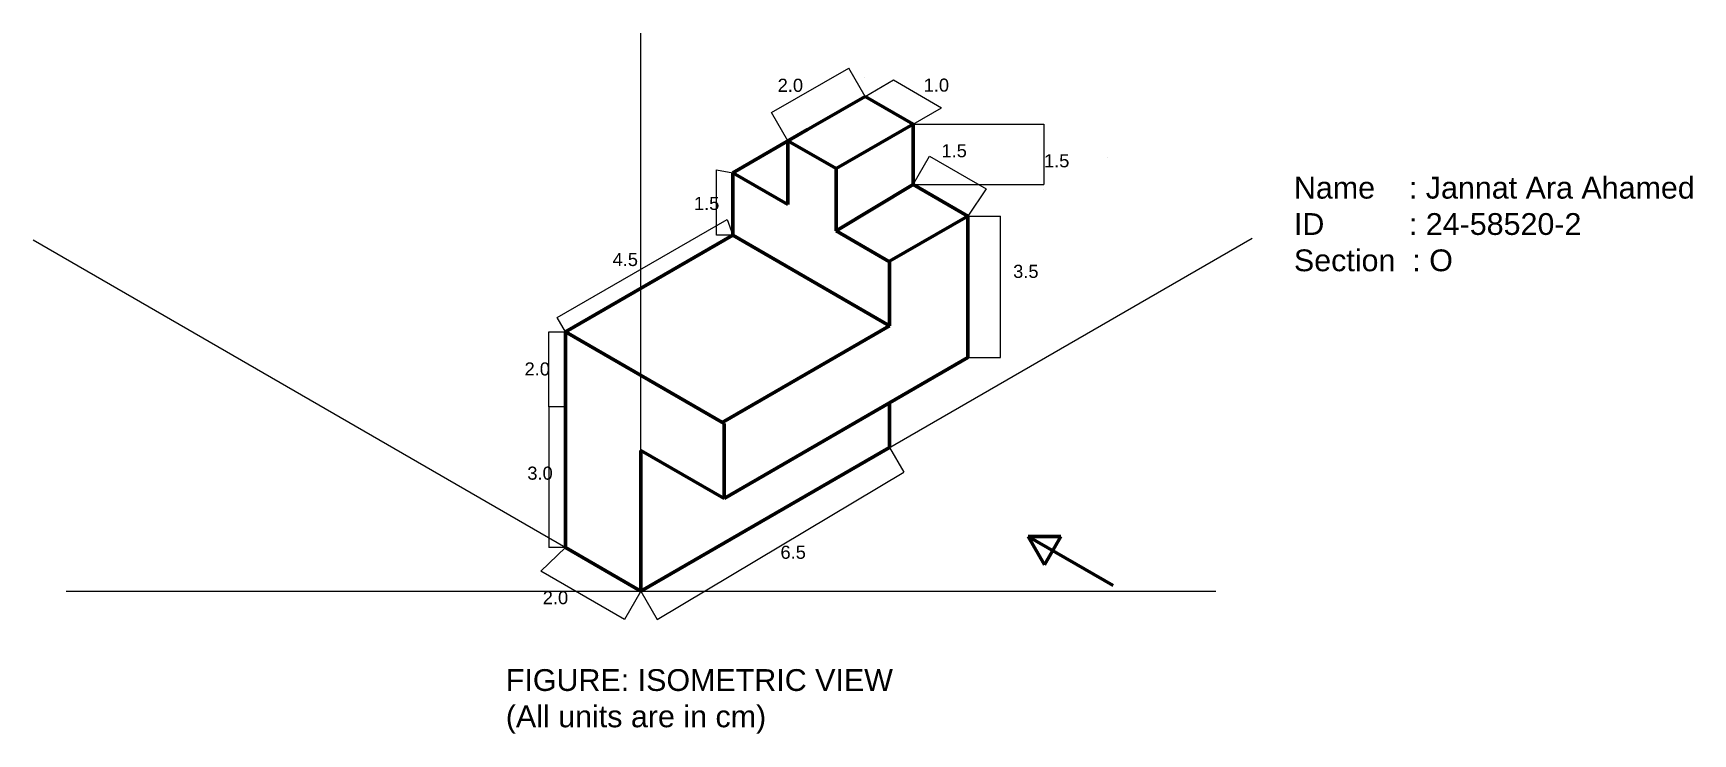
# Model space of a CAD drawing. Header units: inches. Extents: x 17 to 42.3, y 7.8 to 18.5.
import ezdxf

# ---------------------------------------------------------------- set-up
doc = ezdxf.new("R2010")
doc.units = ezdxf.units.IN
doc.header["$MEASUREMENT"] = 0
for name, color, linetype in [('Construction line', 12, 'Continuous'), ('Dimnsion line', 4, 'Continuous'), ('Text', 100, 'Continuous')]:
    doc.layers.add(name, color=color, linetype=linetype)
doc.layers.add('Visible line', color=7, linetype='Continuous', lineweight=100)
doc.styles.get("Standard").update_dxf_attribs({"font": 'arial.ttf'})

msp = doc.modelspace()

# ---------------------------------------------------------------- linework, layer by layer
at = {"layer": 'Construction line'}
for p, q in [((26.262, 9.961), (26.262, 18.489)), ((26.262, 9.961), (26.262, 17.265)), ((26.262, 9.961), (16.972, 15.324)), ((26.262, 9.961), (35.606, 15.356)), ((17.474, 9.961), (35.05, 9.961)), ((26.262, 9.961), (26.262, 9.961)), ((26.262, 9.961), (26.262, 9.961)), ((26.262, 9.961), (26.262, 9.961))]:
    msp.add_line(p, q, dxfattribs=at)
at = {"layer": 'Dimnsion line'}
for p, q in [((28.261, 17.276), (29.44, 17.957)), ((29.69, 17.524), (29.44, 17.957)), ((29.685, 17.809), (29.685, 17.809)), ((29.69, 17.524), (30.123, 17.774)), ((30.123, 17.774), (30.123, 17.774)), ((30.123, 17.774), (30.857, 17.35)), ((28.511, 16.843), (28.261, 17.276)), ((28.261, 17.276), (28.261, 17.276)), ((30.424, 17.1), (30.857, 17.35)), ((30.424, 17.1), (32.424, 17.1)), ((32.424, 17.1), (32.424, 16.177)), ((28.511, 16.843), (28.511, 16.843)), ((28.511, 16.843), (28.511, 16.843)), ((28.511, 16.843), (28.511, 16.843)), ((28.511, 16.843), (28.511, 16.843)), ((28.511, 16.843), (28.511, 16.843)), ((28.511, 16.843), (28.511, 16.843)), ((28.511, 16.843), (28.511, 16.843)), ((28.511, 16.843), (28.511, 16.843)), ((30.424, 16.177), (30.674, 16.61)), ((30.674, 16.61), (31.54, 16.11)), ((33.39, 16.586), (33.39, 16.586)), ((33.39, 16.586), (33.39, 16.586)), ((33.39, 16.586), (33.39, 16.586)), ((27.416, 15.4), (27.416, 16.4)), ((27.416, 16.4), (27.67, 16.357)), ((27.67, 16.357), (27.67, 16.357)), ((27.67, 16.357), (27.67, 16.357)), ((27.67, 16.357), (27.67, 16.357)), ((27.67, 16.357), (27.67, 16.357)), ((27.67, 16.357), (27.67, 16.357)), ((30.424, 16.177), (32.424, 16.177)), ((31.54, 16.11), (31.26, 15.695)), ((32.424, 16.1), (32.424, 16.1)), ((32.424, 16.1), (32.424, 16.1)), ((24.983, 14.142), (27.581, 15.642)), ((27.581, 15.642), (27.67, 15.4)), ((31.26, 15.695), (31.76, 15.695)), ((31.76, 13.531), (31.76, 15.695)), ((27.17, 15.404), (27.17, 15.404)), ((27.67, 15.4), (27.416, 15.4)), ((27.67, 15.4), (27.67, 15.4)), ((25.11, 13.922), (24.983, 14.142)), ((24.857, 12.777), (24.857, 13.922)), ((24.857, 13.922), (25.11, 13.922)), ((25.11, 13.922), (25.11, 13.922)), ((31.26, 13.531), (31.76, 13.531)), ((25.11, 12.777), (24.857, 12.777)), ((24.857, 12.777), (24.857, 10.626)), ((25.11, 12.608), (25.11, 12.608)), ((30.064, 12.156), (30.281, 11.781)), ((26.512, 9.528), (30.281, 11.781)), ((25.11, 10.626), (24.733, 10.266)), ((25.11, 10.626), (24.857, 10.626)), ((26.012, 9.528), (24.733, 10.266)), ((24.733, 10.193), (24.733, 10.193)), ((26.262, 9.961), (26.012, 9.528)), ((26.262, 9.961), (26.512, 9.528))]:
    msp.add_line(p, q, dxfattribs=at)
at = {"layer": 'Visible line'}
for p, q in [((28.511, 16.843), (29.69, 17.524)), ((29.69, 17.524), (30.424, 17.1)), ((27.67, 16.357), (28.81, 17.016)), ((29.245, 16.419), (30.424, 17.1)), ((30.424, 17.1), (30.424, 16.177)), ((28.511, 15.872), (28.511, 16.843)), ((28.511, 16.843), (29.245, 16.419)), ((27.67, 15.4), (27.67, 16.357)), ((27.67, 16.357), (28.511, 15.872)), ((29.245, 15.469), (29.245, 16.419)), ((29.245, 15.469), (30.424, 16.177)), ((30.424, 16.177), (31.26, 15.695)), ((30.064, 15.007), (31.26, 15.695)), ((31.26, 15.695), (31.26, 13.531)), ((25.11, 13.922), (27.67, 15.4)), ((27.67, 15.4), (30.064, 14.017)), ((29.245, 15.469), (30.064, 14.996)), ((30.064, 14.017), (30.064, 15.007)), ((30.064, 14.017), (27.505, 12.539)), ((25.11, 12.777), (25.11, 13.922)), ((25.11, 13.922), (27.533, 12.523)), ((27.533, 11.379), (31.26, 13.531)), ((25.11, 10.626), (25.11, 12.777)), ((25.11, 10.626), (25.11, 12.777)), ((25.11, 12.777), (25.11, 12.777)), ((30.064, 12.84), (30.064, 12.156)), ((24.857, 12.608), (24.857, 12.608)), ((27.505, 12.539), (27.533, 12.523)), ((27.533, 12.523), (27.533, 11.379)), ((26.262, 9.961), (30.064, 12.156)), ((30.064, 12.156), (26.262, 9.961)), ((27.533, 11.379), (26.262, 12.112)), ((26.262, 12.112), (26.262, 9.961)), ((30.064, 12.156), (30.064, 12.156)), ((30.064, 12.156), (30.064, 12.156)), ((24.857, 10.772), (24.857, 10.772)), ((24.857, 10.772), (24.857, 10.772)), ((24.857, 10.772), (24.857, 10.772)), ((24.857, 10.772), (24.857, 10.772)), ((24.857, 10.772), (24.857, 10.772)), ((24.857, 10.772), (24.857, 10.772)), ((32.181, 10.798), (33.48, 10.048)), ((32.181, 10.798), (32.181, 10.798)), ((32.181, 10.798), (32.431, 10.365)), ((32.681, 10.798), (32.181, 10.798)), ((32.431, 10.365), (32.681, 10.798)), ((26.262, 9.961), (25.11, 10.626))]:
    msp.add_line(p, q, dxfattribs=at)

# ---------------------------------------------------------------- texts
at = {"layer": 'Dimnsion line', "char_height": 0.2, "attachment_point": 1}
for s, insert in [('2.0', (28.353, 17.793)), ('1.0', (30.585, 17.796)), ('1.5 ', (32.424, 16.639)), ('1.5', (27.073, 15.987)), ('4.5', (25.829, 15.13)), ('3.5', (31.953, 14.949)), ('2.0', (24.484, 13.457)), ('3.0', (24.526, 11.864)), ('6.5', (28.396, 10.655))]:
    msp.add_mtext(s, dxfattribs=dict(at, insert=insert))
for s, width, insert in [('1.5', 0.25, (30.857, 16.793)), ('2.0', 1.5, (24.762, 9.961))]:
    msp.add_mtext_dynamic_manual_height_columns(s, width=width, gutter_width=1, heights=[0], dxfattribs=dict(at, insert=insert))
at = {"layer": 'Text', "insert": (36.245, 16.294), "char_height": 0.333, "attachment_point": 1}
msp.add_mtext_dynamic_manual_height_columns('Name    : Jannat Ara Ahamed\\PID          : 24-58520-2\\PSection  : O', width=6.5725, gutter_width=1, heights=[0], dxfattribs=at)
at = {"layer": 'Text', "insert": (24.197, 8.768), "char_height": 0.333, "attachment_point": 1}
msp.add_mtext('FIGURE: ISOMETRIC VIEW\\P(All units are in cm)', dxfattribs=at)

doc.saveas('drawing.dxf')
